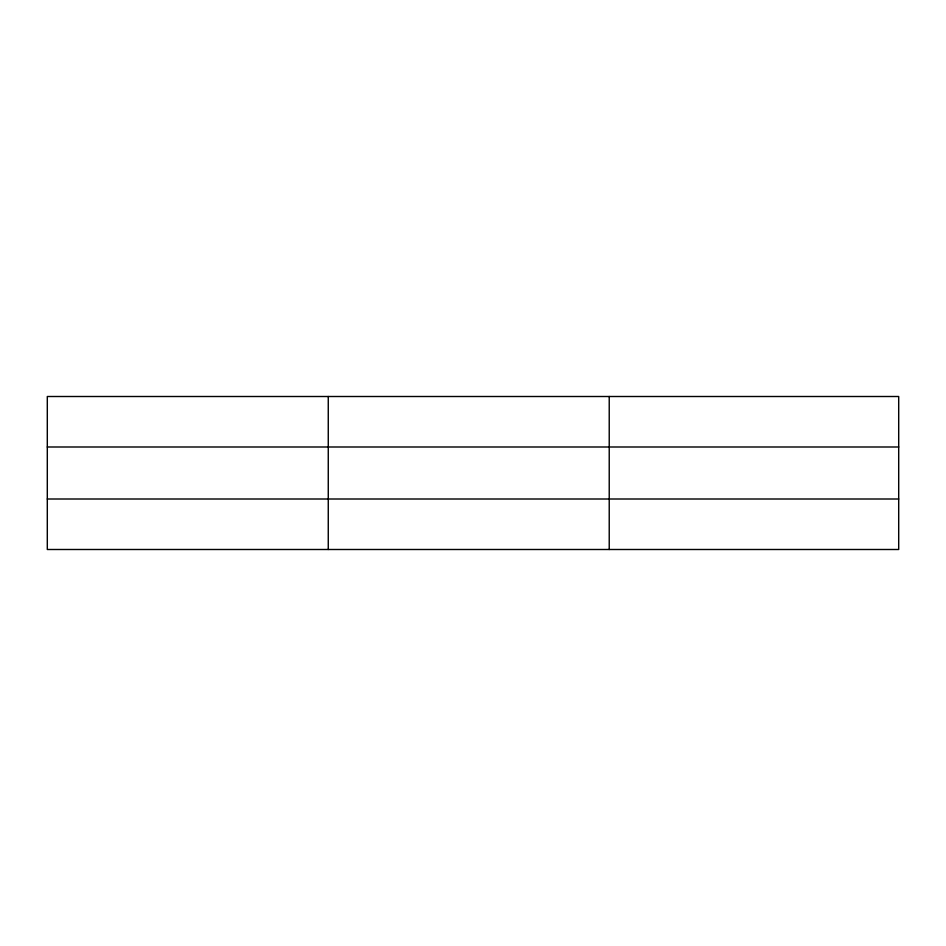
<?xml version="1.0" encoding="UTF-8"?>
<svg xmlns="http://www.w3.org/2000/svg" width="946" height="946" viewBox="0 0 946 946"><rect width="100%" height="100%" fill="white"/><g stroke="black" fill="none" stroke-linecap="round" stroke-linejoin="round"><path stroke-width="1.42" d="M328.262 396.504L328.262 549.496M609.224 396.504L609.224 549.496M898.7 446.997L898.7 396.504L47.3 396.504L47.3 549.496L898.7 549.496L898.7 446.997L47.3 446.997M47.3 499.003L898.7 499.003"/></g></svg>
